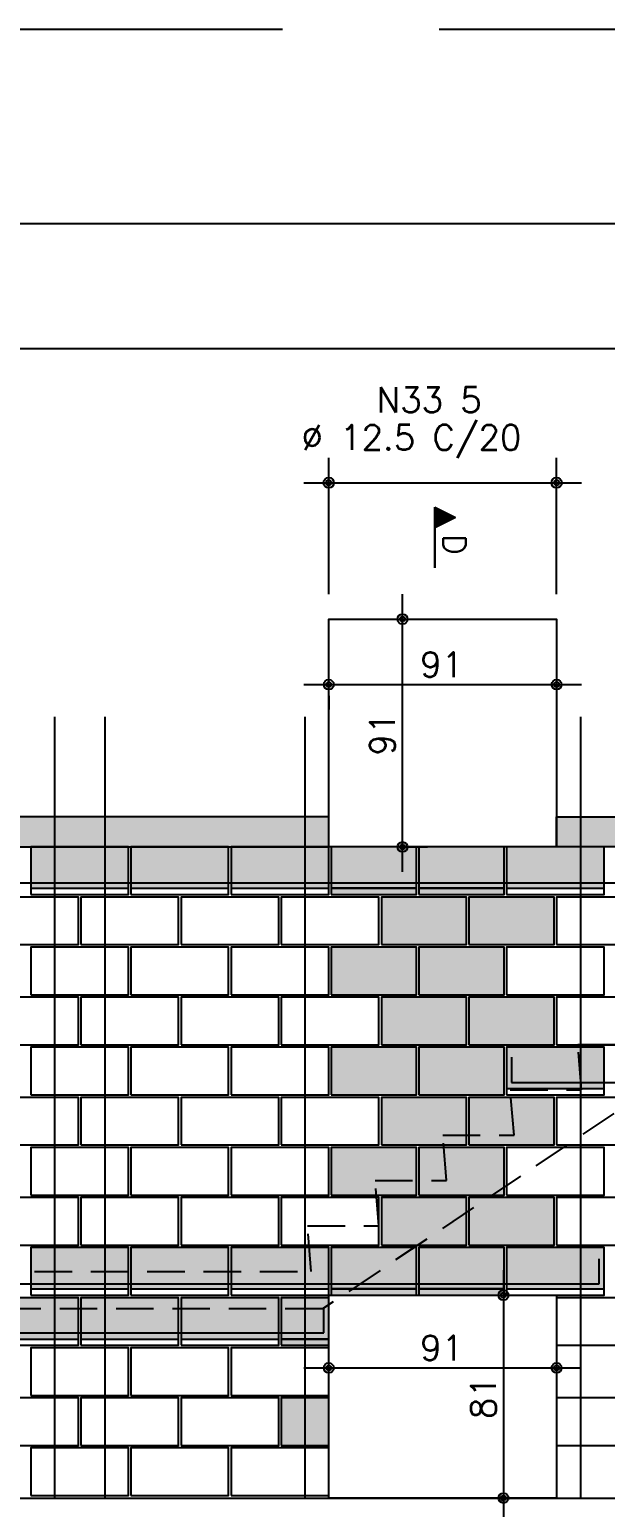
# Model space of a CAD drawing. Extents: x -1 to 122, y -1 to 61.
# Drawn here: x 40.96 to 45.56, y 49.25 to 61.05 of the extents above; entities that cross this region are included whole.
import ezdxf

# ---------------------------------------------------------------- set-up
doc = ezdxf.new("R2010")
doc.units = 0
doc.header["$MEASUREMENT"] = 0
doc.linetypes.add('ESTILO_TQS_0001', pattern=[0.45, 0.3, -0.15])
doc.linetypes.add('HIDDEN', pattern=[0.375, 0.25, -0.125])
doc.layers.get('0').update_dxf_attribs({"linetype": 'CONTINUOUS'})
doc.layers.get('Defpoints').update_dxf_attribs({"linetype": 'CONTINUOUS'})
for name, color, linetype in [('ARQ_FOLHA', 7, 'CONTINUOUS'), ('PENA_01', 1, 'CONTINUOUS'), ('PENA_02', 2, 'CONTINUOUS'), ('PENA_03', 3, 'CONTINUOUS'), ('PENA_05', 5, 'CONTINUOUS'), ('PENA_09', 254, 'CONTINUOUS'), ('PENA_11', 252, 'CONTINUOUS'), ('PENA_21', 100, 'CONTINUOUS'), ('PENA_23', 50, 'CONTINUOUS')]:
    doc.layers.add(name, color=color, linetype=linetype)
doc.styles.get("Standard").update_dxf_attribs({"font": 'ROMANS.SHX'})

# ---------------------------------------------------------------- blocks, each defined once
blk = doc.blocks.new('FOLHA A1+1 - 1102 X 594')
at = {"layer": 'ARQ_FOLHA', "color": 1}
for points in [[(-1189, 0), (0, 0), (0, 594), (-1189, 594)], [(-1164, 10), (-10, 10), (-10, 584), (-1164, 584)]]:
    blk.add_lwpolyline(points, close=True, dxfattribs=at)
at = {"layer": 'Defpoints', "color": 8, "linetype": 'HIDDEN', "ltscale": 100}
blk.add_lwpolyline([(-1208.5, 609.5), (-1208.5, -15.5), (19.5, -15.5), (19.5, 609.5)], close=True, dxfattribs=at)

msp = doc.modelspace()

# ---------------------------------------------------------------- linework, layer by layer
at = {"layer": 'PENA_01', "linetype": 'Continuous'}
for p, q in [((43.355, 56.542), (43.355, 57.631)), ((45.175, 56.542), (45.175, 57.631)), ((43.155, 57.431), (45.375, 57.431)), ((43.944, 54.322), (43.944, 56.542)), ((43.987, 56.342), (44.144, 56.342)), ((43.155, 55.819), (45.375, 55.819)), ((43.355, 55.729), (43.355, 55.619)), ((45.175, 55.702), (45.175, 55.619)), ((43.915, 54.522), (44.144, 54.522)), ((40.975, 54.192), (41.755, 54.192)), ((41.775, 54.192), (42.555, 54.192)), ((42.575, 54.192), (43.355, 54.192)), ((43.375, 54.192), (44.055, 54.192)), ((44.075, 54.192), (44.755, 54.192)), ((44.775, 54.192), (45.555, 54.192)), ((44.775, 52.592), (45.555, 52.592)), ((44.75, 51.142), (44.75, 49.122)), ((40.975, 50.992), (41.755, 50.992)), ((41.775, 50.992), (42.555, 50.992)), ((42.575, 50.992), (43.355, 50.992)), ((43.375, 50.992), (44.055, 50.992)), ((44.075, 50.992), (44.755, 50.992)), ((44.775, 50.992), (45.555, 50.992)), ((44.614, 50.942), (44.95, 50.942)), ((40.575, 50.592), (41.355, 50.592)), ((41.375, 50.592), (42.155, 50.592)), ((42.175, 50.592), (42.955, 50.592)), ((42.975, 50.592), (43.355, 50.592)), ((43.355, 50.532), (43.355, 50.561)), ((43.155, 50.361), (45.375, 50.361)), ((45.175, 50.294), (45.175, 50.161)), ((44.881, 49.322), (44.95, 49.322))]:
    msp.add_line(p, q, dxfattribs=at)
for points in [[(43.355, 54.522), (43.355, 56.342), (45.175, 56.342), (45.175, 54.522), (43.355, 54.522)], [(43.355, 49.322), (43.355, 50.942), (45.175, 50.942), (45.175, 49.322), (43.355, 49.322)]]:
    msp.add_lwpolyline(points, dxfattribs=at)
at = {"layer": 'PENA_01', "linetype": 'ESTILO_TQS_0001'}
msp.add_lwpolyline([(46.006, 52.645), (43.306, 50.832), (40.555, 50.832), (40.555, 51.132), (43.215, 51.132), (43.185, 51.495), (43.755, 51.495), (43.725, 51.857), (44.295, 51.857), (44.265, 52.22), (44.835, 52.22), (44.805, 52.583), (45.375, 52.583), (45.345, 52.945), (47.975, 52.945), (47.975, 52.645), (46.006, 52.645)], dxfattribs=at)
at = {"layer": 'PENA_02', "linetype": 'Continuous'}
msp.add_line((7.775, 49.322), (63.955, 49.322), dxfattribs=at)
for points in [[(7.775, 54.762), (7.775, 54.522), (8.375, 54.522), (8.375, 53.742), (15.855, 53.742), (15.855, 54.522), (43.355, 54.522), (43.355, 54.762), (7.775, 54.762)], [(45.175, 54.762), (48.255, 54.762), (48.255, 54.522), (45.175, 54.522), (45.175, 54.762)], [(40.975, 54.142), (41.755, 54.142), (41.755, 54.522), (40.975, 54.522), (40.975, 54.142)], [(41.775, 54.142), (42.555, 54.142), (42.555, 54.522), (41.775, 54.522), (41.775, 54.142)], [(42.575, 54.142), (43.355, 54.142), (43.355, 54.522), (42.575, 54.522), (42.575, 54.142)], [(43.375, 54.142), (44.055, 54.142), (44.055, 54.522), (43.375, 54.522), (43.375, 54.142)], [(44.075, 54.142), (44.755, 54.142), (44.755, 54.522), (44.075, 54.522), (44.075, 54.142)], [(44.775, 54.142), (45.555, 54.142), (45.555, 54.522), (44.775, 54.522), (44.775, 54.142)], [(40.575, 53.742), (41.355, 53.742), (41.355, 54.122), (40.575, 54.122), (40.575, 53.742)], [(41.375, 53.742), (42.155, 53.742), (42.155, 54.122), (41.375, 54.122), (41.375, 53.742)], [(42.175, 53.742), (42.955, 53.742), (42.955, 54.122), (42.175, 54.122), (42.175, 53.742)], [(42.975, 53.742), (43.755, 53.742), (43.755, 54.122), (42.975, 54.122), (42.975, 53.742)], [(43.775, 53.742), (44.455, 53.742), (44.455, 54.122), (43.775, 54.122), (43.775, 53.742)], [(44.475, 53.742), (45.155, 53.742), (45.155, 54.122), (44.475, 54.122), (44.475, 53.742)], [(45.175, 53.742), (45.955, 53.742), (45.955, 54.122), (45.175, 54.122), (45.175, 53.742)], [(40.975, 53.342), (41.755, 53.342), (41.755, 53.722), (40.975, 53.722), (40.975, 53.342)], [(41.775, 53.342), (42.555, 53.342), (42.555, 53.722), (41.775, 53.722), (41.775, 53.342)], [(42.575, 53.342), (43.355, 53.342), (43.355, 53.722), (42.575, 53.722), (42.575, 53.342)], [(43.375, 53.342), (44.055, 53.342), (44.055, 53.722), (43.375, 53.722), (43.375, 53.342)], [(44.075, 53.342), (44.755, 53.342), (44.755, 53.722), (44.075, 53.722), (44.075, 53.342)], [(44.775, 53.342), (45.555, 53.342), (45.555, 53.722), (44.775, 53.722), (44.775, 53.342)], [(40.575, 52.942), (41.355, 52.942), (41.355, 53.322), (40.575, 53.322), (40.575, 52.942)], [(41.375, 52.942), (42.155, 52.942), (42.155, 53.322), (41.375, 53.322), (41.375, 52.942)], [(42.175, 52.942), (42.955, 52.942), (42.955, 53.322), (42.175, 53.322), (42.175, 52.942)], [(42.975, 52.942), (43.755, 52.942), (43.755, 53.322), (42.975, 53.322), (42.975, 52.942)], [(43.775, 52.942), (44.455, 52.942), (44.455, 53.322), (43.775, 53.322), (43.775, 52.942)], [(44.475, 52.942), (45.155, 52.942), (45.155, 53.322), (44.475, 53.322), (44.475, 52.942)], [(45.175, 52.942), (45.955, 52.942), (45.955, 53.322), (45.175, 53.322), (45.175, 52.942)], [(40.975, 52.542), (41.755, 52.542), (41.755, 52.922), (40.975, 52.922), (40.975, 52.542)], [(41.775, 52.542), (42.555, 52.542), (42.555, 52.922), (41.775, 52.922), (41.775, 52.542)], [(42.575, 52.542), (43.355, 52.542), (43.355, 52.922), (42.575, 52.922), (42.575, 52.542)], [(43.375, 52.542), (44.055, 52.542), (44.055, 52.922), (43.375, 52.922), (43.375, 52.542)], [(44.075, 52.542), (44.755, 52.542), (44.755, 52.922), (44.075, 52.922), (44.075, 52.542)], [(44.775, 52.542), (45.555, 52.542), (45.555, 52.922), (44.775, 52.922), (44.775, 52.542)], [(40.575, 52.142), (41.355, 52.142), (41.355, 52.522), (40.575, 52.522), (40.575, 52.142)], [(41.375, 52.142), (42.155, 52.142), (42.155, 52.522), (41.375, 52.522), (41.375, 52.142)], [(42.175, 52.142), (42.955, 52.142), (42.955, 52.522), (42.175, 52.522), (42.175, 52.142)], [(42.975, 52.142), (43.755, 52.142), (43.755, 52.522), (42.975, 52.522), (42.975, 52.142)], [(43.775, 52.142), (44.455, 52.142), (44.455, 52.522), (43.775, 52.522), (43.775, 52.142)], [(44.475, 52.142), (45.155, 52.142), (45.155, 52.522), (44.475, 52.522), (44.475, 52.142)], [(45.175, 52.142), (45.955, 52.142), (45.955, 52.522), (45.175, 52.522), (45.175, 52.142)], [(40.975, 51.742), (41.755, 51.742), (41.755, 52.122), (40.975, 52.122), (40.975, 51.742)], [(41.775, 51.742), (42.555, 51.742), (42.555, 52.122), (41.775, 52.122), (41.775, 51.742)], [(42.575, 51.742), (43.355, 51.742), (43.355, 52.122), (42.575, 52.122), (42.575, 51.742)], [(43.375, 51.742), (44.055, 51.742), (44.055, 52.122), (43.375, 52.122), (43.375, 51.742)], [(44.075, 51.742), (44.755, 51.742), (44.755, 52.122), (44.075, 52.122), (44.075, 51.742)], [(44.775, 51.742), (45.555, 51.742), (45.555, 52.122), (44.775, 52.122), (44.775, 51.742)], [(40.575, 51.342), (41.355, 51.342), (41.355, 51.722), (40.575, 51.722), (40.575, 51.342)], [(41.375, 51.342), (42.155, 51.342), (42.155, 51.722), (41.375, 51.722), (41.375, 51.342)], [(42.175, 51.342), (42.955, 51.342), (42.955, 51.722), (42.175, 51.722), (42.175, 51.342)], [(42.975, 51.342), (43.755, 51.342), (43.755, 51.722), (42.975, 51.722), (42.975, 51.342)], [(43.775, 51.342), (44.455, 51.342), (44.455, 51.722), (43.775, 51.722), (43.775, 51.342)], [(44.475, 51.342), (45.155, 51.342), (45.155, 51.722), (44.475, 51.722), (44.475, 51.342)], [(45.175, 51.342), (45.955, 51.342), (45.955, 51.722), (45.175, 51.722), (45.175, 51.342)], [(40.975, 50.942), (41.755, 50.942), (41.755, 51.322), (40.975, 51.322), (40.975, 50.942)], [(41.775, 50.942), (42.555, 50.942), (42.555, 51.322), (41.775, 51.322), (41.775, 50.942)], [(42.575, 50.942), (43.355, 50.942), (43.355, 51.322), (42.575, 51.322), (42.575, 50.942)], [(43.375, 50.942), (44.055, 50.942), (44.055, 51.322), (43.375, 51.322), (43.375, 50.942)], [(44.075, 50.942), (44.755, 50.942), (44.755, 51.322), (44.075, 51.322), (44.075, 50.942)], [(44.775, 50.942), (45.555, 50.942), (45.555, 51.322), (44.775, 51.322), (44.775, 50.942)], [(40.575, 50.542), (41.355, 50.542), (41.355, 50.922), (40.575, 50.922), (40.575, 50.542)], [(41.375, 50.542), (42.155, 50.542), (42.155, 50.922), (41.375, 50.922), (41.375, 50.542)], [(42.175, 50.542), (42.955, 50.542), (42.955, 50.922), (42.175, 50.922), (42.175, 50.542)], [(42.975, 50.542), (43.355, 50.542), (43.355, 50.922), (42.975, 50.922), (42.975, 50.542)], [(45.175, 50.542), (45.955, 50.542), (45.955, 50.922), (45.175, 50.922), (45.175, 50.542)], [(40.975, 50.142), (41.755, 50.142), (41.755, 50.522), (40.975, 50.522), (40.975, 50.142)], [(41.775, 50.142), (42.555, 50.142), (42.555, 50.522), (41.775, 50.522), (41.775, 50.142)], [(42.575, 50.142), (43.355, 50.142), (43.355, 50.522), (42.575, 50.522), (42.575, 50.142)], [(40.575, 49.742), (41.355, 49.742), (41.355, 50.122), (40.575, 50.122), (40.575, 49.742)], [(41.375, 49.742), (42.155, 49.742), (42.155, 50.122), (41.375, 50.122), (41.375, 49.742)], [(42.175, 49.742), (42.955, 49.742), (42.955, 50.122), (42.175, 50.122), (42.175, 49.742)], [(42.975, 49.742), (43.355, 49.742), (43.355, 50.122), (42.975, 50.122), (42.975, 49.742)], [(45.175, 49.742), (45.955, 49.742), (45.955, 50.122), (45.175, 50.122), (45.175, 49.742)], [(40.975, 49.342), (41.755, 49.342), (41.755, 49.722), (40.975, 49.722), (40.975, 49.342)], [(41.775, 49.342), (42.555, 49.342), (42.555, 49.722), (41.775, 49.722), (41.775, 49.342)], [(42.575, 49.342), (43.355, 49.342), (43.355, 49.722), (42.575, 49.722), (42.575, 49.342)]]:
    msp.add_lwpolyline(points, dxfattribs=at)
for centre, radius in [((43.355, 57.431), 0.0416), ((43.355, 57.431), 0.0208), ((45.175, 57.431), 0.0416), ((45.175, 57.431), 0.0208), ((43.944, 56.342), 0.04), ((43.944, 56.342), 0.02), ((43.355, 55.819), 0.04), ((43.355, 55.819), 0.02), ((45.175, 55.819), 0.04), ((45.175, 55.819), 0.02), ((43.944, 54.522), 0.04), ((43.944, 54.522), 0.02), ((44.75, 50.942), 0.04), ((44.75, 50.942), 0.02), ((43.355, 50.361), 0.04), ((43.355, 50.361), 0.02), ((45.175, 50.361), 0.04), ((45.175, 50.361), 0.02), ((44.75, 49.322), 0.04), ((44.75, 49.322), 0.02)]:
    msp.add_circle(centre, radius, dxfattribs=at)
at = {"layer": 'PENA_03', "linetype": 'Continuous'}
for p, q in [((44.202, 56.751), (44.202, 57.237)), ((44.202, 57.237), (44.368, 57.154)), ((44.203, 57.236), (44.203, 57.072)), ((44.203, 57.236), (44.366, 57.154)), ((44.366, 57.154), (44.203, 57.072)), ((44.368, 57.154), (44.203, 57.071)), ((44.215, 57.231), (44.215, 57.077)), ((44.227, 57.224), (44.227, 57.084)), ((44.24, 57.218), (44.24, 57.09)), ((44.253, 57.211), (44.253, 57.097)), ((44.266, 57.205), (44.266, 57.103)), ((44.278, 57.199), (44.278, 57.109)), ((44.291, 57.192), (44.291, 57.116)), ((44.304, 57.186), (44.304, 57.122)), ((44.317, 57.18), (44.317, 57.128)), ((44.33, 57.173), (44.33, 57.135)), ((44.342, 57.167), (44.342, 57.141)), ((44.355, 57.16), (44.355, 57.148)), ((44.203, 57.071), (44.203, 56.751)), ((43.355, 56.342), (43.355, 56.342)), ((43.787, 56.342), (43.787, 56.342)), ((45.175, 56.342), (45.175, 56.342)), ((43.355, 55.929), (43.355, 55.929)), ((45.175, 55.902), (45.175, 55.902)), ((43.715, 54.522), (43.715, 54.522)), ((44.414, 50.942), (44.414, 50.942)), ((45.175, 50.494), (45.175, 50.494)), ((43.355, 50.332), (43.355, 50.332)), ((44.681, 49.322), (44.681, 49.322))]:
    msp.add_line(p, q, dxfattribs=at)
at = {"layer": 'PENA_05', "linetype": 'Continuous'}
for p, q in [((48.255, 54.232), (29.946, 54.232)), ((44.815, 52.842), (44.815, 52.642)), ((44.815, 52.642), (47.915, 52.642)), ((45.515, 51.032), (45.515, 51.232)), ((40.315, 51.032), (45.515, 51.032)), ((43.315, 50.642), (43.315, 50.842)), ((40.315, 50.642), (43.315, 50.642))]:
    msp.add_line(p, q, dxfattribs=at)
for points in [[(41.165, 55.562), (41.165, 49.322)], [(41.565, 55.562), (41.565, 49.322)], [(43.165, 55.562), (43.165, 49.322)], [(45.365, 55.562), (45.365, 49.322)]]:
    msp.add_lwpolyline(points, dxfattribs=at)
at = {"layer": 'PENA_09', "linetype": 'Continuous'}
for points in [[(40.975, 54.192), (41.755, 54.192), (41.755, 54.522), (40.975, 54.522), (40.975, 54.192)], [(41.775, 54.192), (42.555, 54.192), (42.555, 54.522), (41.775, 54.522), (41.775, 54.192)], [(42.575, 54.192), (43.355, 54.192), (43.355, 54.522), (42.575, 54.522), (42.575, 54.192)], [(43.375, 54.192), (44.055, 54.192), (44.055, 54.522), (43.375, 54.522), (43.375, 54.192)], [(44.075, 54.192), (44.755, 54.192), (44.755, 54.522), (44.075, 54.522), (44.075, 54.192)], [(44.775, 54.192), (45.555, 54.192), (45.555, 54.522), (44.775, 54.522), (44.775, 54.192)], [(44.775, 52.592), (45.555, 52.592), (45.555, 52.922), (44.775, 52.922), (44.775, 52.592)], [(40.975, 50.992), (41.755, 50.992), (41.755, 51.322), (40.975, 51.322), (40.975, 50.992)], [(41.775, 50.992), (42.555, 50.992), (42.555, 51.322), (41.775, 51.322), (41.775, 50.992)], [(42.575, 50.992), (43.355, 50.992), (43.355, 51.322), (42.575, 51.322), (42.575, 50.992)], [(43.375, 50.992), (44.055, 50.992), (44.055, 51.322), (43.375, 51.322), (43.375, 50.992)], [(44.075, 50.992), (44.755, 50.992), (44.755, 51.322), (44.075, 51.322), (44.075, 50.992)], [(44.775, 50.992), (45.555, 50.992), (45.555, 51.322), (44.775, 51.322), (44.775, 50.992)], [(40.575, 50.592), (41.355, 50.592), (41.355, 50.922), (40.575, 50.922), (40.575, 50.592)], [(41.375, 50.592), (42.155, 50.592), (42.155, 50.922), (41.375, 50.922), (41.375, 50.592)], [(42.175, 50.592), (42.955, 50.592), (42.955, 50.922), (42.175, 50.922), (42.175, 50.592)], [(42.975, 50.592), (43.355, 50.592), (43.355, 50.922), (42.975, 50.922), (42.975, 50.592)]]:
    msp.add_lwpolyline(points, dxfattribs=at)
for points in [[(40.975, 54.192), (41.755, 54.192), (41.755, 54.522)], [(40.975, 54.192), (41.755, 54.522), (40.975, 54.522)], [(40.975, 54.192), (40.975, 54.522), (40.975, 54.192)], [(41.775, 54.192), (42.555, 54.192), (42.555, 54.522)], [(41.775, 54.192), (42.555, 54.522), (41.775, 54.522)], [(41.775, 54.192), (41.775, 54.522), (41.775, 54.192)], [(42.575, 54.192), (43.355, 54.192), (43.355, 54.522)], [(42.575, 54.192), (43.355, 54.522), (42.575, 54.522)], [(42.575, 54.192), (42.575, 54.522), (42.575, 54.192)], [(43.375, 54.192), (44.055, 54.192), (44.055, 54.522)], [(43.375, 54.192), (44.055, 54.522), (43.375, 54.522)], [(43.375, 54.192), (43.375, 54.522), (43.375, 54.192)], [(44.075, 54.192), (44.755, 54.192), (44.755, 54.522)], [(44.075, 54.192), (44.755, 54.522), (44.075, 54.522)], [(44.075, 54.192), (44.075, 54.522), (44.075, 54.192)], [(44.775, 54.192), (45.555, 54.192), (45.555, 54.522)], [(44.775, 54.192), (45.555, 54.522), (44.775, 54.522)], [(44.775, 54.192), (44.775, 54.522), (44.775, 54.192)], [(44.775, 52.592), (45.555, 52.592), (45.555, 52.922)], [(44.775, 52.592), (45.555, 52.922), (44.775, 52.922)], [(44.775, 52.592), (44.775, 52.922), (44.775, 52.592)], [(40.975, 50.992), (41.755, 50.992), (41.755, 51.322)], [(40.975, 50.992), (41.755, 51.322), (40.975, 51.322)], [(40.975, 50.992), (40.975, 51.322), (40.975, 50.992)], [(41.775, 50.992), (42.555, 50.992), (42.555, 51.322)], [(41.775, 50.992), (42.555, 51.322), (41.775, 51.322)], [(41.775, 50.992), (41.775, 51.322), (41.775, 50.992)], [(42.575, 50.992), (43.355, 50.992), (43.355, 51.322)], [(42.575, 50.992), (43.355, 51.322), (42.575, 51.322)], [(42.575, 50.992), (42.575, 51.322), (42.575, 50.992)], [(43.375, 50.992), (44.055, 50.992), (44.055, 51.322)], [(43.375, 50.992), (44.055, 51.322), (43.375, 51.322)], [(43.375, 50.992), (43.375, 51.322), (43.375, 50.992)], [(44.075, 50.992), (44.755, 50.992), (44.755, 51.322)], [(44.075, 50.992), (44.755, 51.322), (44.075, 51.322)], [(44.075, 50.992), (44.075, 51.322), (44.075, 50.992)], [(44.775, 50.992), (45.555, 50.992), (45.555, 51.322)], [(44.775, 50.992), (45.555, 51.322), (44.775, 51.322)], [(44.775, 50.992), (44.775, 51.322), (44.775, 50.992)], [(40.575, 50.592), (41.355, 50.592), (41.355, 50.922)], [(40.575, 50.592), (41.355, 50.922), (40.575, 50.922)], [(41.375, 50.592), (42.155, 50.592), (42.155, 50.922)], [(41.375, 50.592), (42.155, 50.922), (41.375, 50.922)], [(41.375, 50.592), (41.375, 50.922), (41.375, 50.592)], [(42.175, 50.592), (42.955, 50.592), (42.955, 50.922)], [(42.175, 50.592), (42.955, 50.922), (42.175, 50.922)], [(42.175, 50.592), (42.175, 50.922), (42.175, 50.592)], [(42.975, 50.592), (43.355, 50.592), (43.355, 50.922)], [(42.975, 50.592), (43.355, 50.922), (42.975, 50.922)], [(42.975, 50.592), (42.975, 50.922), (42.975, 50.592)]]:
    msp.add_solid(points, dxfattribs=at)
at = {"layer": 'PENA_11', "linetype": 'Continuous'}
for points in [[(43.355, 54.762), (7.775, 54.762), (7.775, 54.522)], [(43.355, 54.762), (7.775, 54.522), (8.375, 54.522)], [(43.355, 54.762), (8.375, 54.522), (15.855, 54.522)], [(43.355, 54.762), (15.855, 54.522), (43.355, 54.522)], [(45.175, 54.762), (48.255, 54.762), (48.255, 54.522)], [(45.175, 54.762), (48.255, 54.522), (45.175, 54.522)], [(45.175, 54.762), (45.175, 54.522), (45.175, 54.762)]]:
    msp.add_solid(points, dxfattribs=at)
at = {"layer": 'PENA_21', "linetype": 'Continuous'}
for points in [[(43.375, 54.142), (44.055, 54.142), (44.055, 54.192), (43.375, 54.192), (43.375, 54.142)], [(44.075, 54.142), (44.755, 54.142), (44.755, 54.192), (44.075, 54.192), (44.075, 54.142)], [(43.775, 53.742), (44.455, 53.742), (44.455, 54.122), (43.775, 54.122), (43.775, 53.742)], [(44.475, 53.742), (45.155, 53.742), (45.155, 54.122), (44.475, 54.122), (44.475, 53.742)], [(43.375, 53.342), (44.055, 53.342), (44.055, 53.722), (43.375, 53.722), (43.375, 53.342)], [(44.075, 53.342), (44.755, 53.342), (44.755, 53.722), (44.075, 53.722), (44.075, 53.342)], [(43.775, 52.942), (44.455, 52.942), (44.455, 53.322), (43.775, 53.322), (43.775, 52.942)], [(44.475, 52.942), (45.155, 52.942), (45.155, 53.322), (44.475, 53.322), (44.475, 52.942)], [(43.375, 52.542), (44.055, 52.542), (44.055, 52.922), (43.375, 52.922), (43.375, 52.542)], [(44.075, 52.542), (44.755, 52.542), (44.755, 52.922), (44.075, 52.922), (44.075, 52.542)], [(43.775, 52.142), (44.455, 52.142), (44.455, 52.522), (43.775, 52.522), (43.775, 52.142)], [(44.475, 52.142), (45.155, 52.142), (45.155, 52.522), (44.475, 52.522), (44.475, 52.142)], [(43.375, 51.742), (44.055, 51.742), (44.055, 52.122), (43.375, 52.122), (43.375, 51.742)], [(44.075, 51.742), (44.755, 51.742), (44.755, 52.122), (44.075, 52.122), (44.075, 51.742)], [(43.775, 51.342), (44.455, 51.342), (44.455, 51.722), (43.775, 51.722), (43.775, 51.342)], [(44.475, 51.342), (45.155, 51.342), (45.155, 51.722), (44.475, 51.722), (44.475, 51.342)], [(43.375, 50.942), (44.055, 50.942), (44.055, 50.992), (43.375, 50.992), (43.375, 50.942)], [(44.075, 50.942), (44.755, 50.942), (44.755, 50.992), (44.075, 50.992), (44.075, 50.942)]]:
    msp.add_lwpolyline(points, dxfattribs=at)
for points in [[(43.375, 54.142), (44.055, 54.142), (44.055, 54.192)], [(43.375, 54.142), (44.055, 54.192), (43.375, 54.192)], [(43.375, 54.142), (43.375, 54.192), (43.375, 54.142)], [(44.075, 54.142), (44.755, 54.142), (44.755, 54.192)], [(44.075, 54.142), (44.755, 54.192), (44.075, 54.192)], [(44.075, 54.142), (44.075, 54.192), (44.075, 54.142)], [(43.775, 53.742), (44.455, 53.742), (44.455, 54.122)], [(43.775, 53.742), (44.455, 54.122), (43.775, 54.122)], [(43.775, 53.742), (43.775, 54.122), (43.775, 53.742)], [(44.475, 53.742), (45.155, 53.742), (45.155, 54.122)], [(44.475, 53.742), (45.155, 54.122), (44.475, 54.122)], [(44.475, 53.742), (44.475, 54.122), (44.475, 53.742)], [(43.375, 53.342), (44.055, 53.342), (44.055, 53.722)], [(43.375, 53.342), (44.055, 53.722), (43.375, 53.722)], [(43.375, 53.342), (43.375, 53.722), (43.375, 53.342)], [(44.075, 53.342), (44.755, 53.342), (44.755, 53.722)], [(44.075, 53.342), (44.755, 53.722), (44.075, 53.722)], [(44.075, 53.342), (44.075, 53.722), (44.075, 53.342)], [(43.775, 52.942), (44.455, 52.942), (44.455, 53.322)], [(43.775, 52.942), (44.455, 53.322), (43.775, 53.322)], [(43.775, 52.942), (43.775, 53.322), (43.775, 52.942)], [(44.475, 52.942), (45.155, 52.942), (45.155, 53.322)], [(44.475, 52.942), (45.155, 53.322), (44.475, 53.322)], [(44.475, 52.942), (44.475, 53.322), (44.475, 52.942)], [(43.375, 52.542), (44.055, 52.542), (44.055, 52.922)], [(43.375, 52.542), (44.055, 52.922), (43.375, 52.922)], [(43.375, 52.542), (43.375, 52.922), (43.375, 52.542)], [(44.075, 52.542), (44.755, 52.542), (44.755, 52.922)], [(44.075, 52.542), (44.755, 52.922), (44.075, 52.922)], [(44.075, 52.542), (44.075, 52.922), (44.075, 52.542)], [(43.775, 52.142), (44.455, 52.142), (44.455, 52.522)], [(43.775, 52.142), (44.455, 52.522), (43.775, 52.522)], [(43.775, 52.142), (43.775, 52.522), (43.775, 52.142)], [(44.475, 52.142), (45.155, 52.142), (45.155, 52.522)], [(44.475, 52.142), (45.155, 52.522), (44.475, 52.522)], [(44.475, 52.142), (44.475, 52.522), (44.475, 52.142)], [(43.375, 51.742), (44.055, 51.742), (44.055, 52.122)], [(43.375, 51.742), (44.055, 52.122), (43.375, 52.122)], [(43.375, 51.742), (43.375, 52.122), (43.375, 51.742)], [(44.075, 51.742), (44.755, 51.742), (44.755, 52.122)], [(44.075, 51.742), (44.755, 52.122), (44.075, 52.122)], [(44.075, 51.742), (44.075, 52.122), (44.075, 51.742)], [(43.775, 51.342), (44.455, 51.342), (44.455, 51.722)], [(43.775, 51.342), (44.455, 51.722), (43.775, 51.722)], [(43.775, 51.342), (43.775, 51.722), (43.775, 51.342)], [(44.475, 51.342), (45.155, 51.342), (45.155, 51.722)], [(44.475, 51.342), (45.155, 51.722), (44.475, 51.722)], [(44.475, 51.342), (44.475, 51.722), (44.475, 51.342)], [(43.375, 50.942), (44.055, 50.942), (44.055, 50.992)], [(43.375, 50.942), (44.055, 50.992), (43.375, 50.992)], [(43.375, 50.942), (43.375, 50.992), (43.375, 50.942)], [(44.075, 50.942), (44.755, 50.942), (44.755, 50.992)], [(44.075, 50.942), (44.755, 50.992), (44.075, 50.992)], [(44.075, 50.942), (44.075, 50.992), (44.075, 50.942)]]:
    msp.add_solid(points, dxfattribs=at)
at = {"layer": 'PENA_23', "linetype": 'Continuous'}
for points in [[(42.975, 50.542), (43.355, 50.542), (43.355, 50.592), (42.975, 50.592), (42.975, 50.542)], [(42.975, 49.742), (43.355, 49.742), (43.355, 50.122), (42.975, 50.122), (42.975, 49.742)]]:
    msp.add_lwpolyline(points, dxfattribs=at)
for points in [[(42.975, 50.542), (43.355, 50.542), (43.355, 50.592)], [(42.975, 50.542), (43.355, 50.592), (42.975, 50.592)], [(42.975, 50.542), (42.975, 50.592), (42.975, 50.542)], [(42.975, 49.742), (43.355, 49.742), (43.355, 50.122)], [(42.975, 49.742), (43.355, 50.122), (42.975, 50.122)], [(42.975, 49.742), (42.975, 50.122), (42.975, 49.742)]]:
    msp.add_solid(points, dxfattribs=at)

# ---------------------------------------------------------------- block references
at = {"xscale": 0.09999999999999938, "yscale": 0.09999999999999938, "zscale": 0.09999999999999938}
msp.add_blockref('FOLHA A1+1 - 1102 X 594', (119.786, 0.1), dxfattribs=at)

# ---------------------------------------------------------------- texts
at = {"layer": 'PENA_03', "linetype": 'Continuous'}
for s, p in [('N33 5', (43.737, 57.993)), ('%%c 12.5 C/20', (43.137, 57.693)), ('91', (44.085, 55.879)), ('91', (44.085, 50.421))]:
    msp.add_text(s, height=0.2, dxfattribs=at).set_placement(p)
for s, height, rotation, p in [('D', 0.18, 270, (44.269, 57.019)), ('91', 0.2, 90, (43.884, 55.252)), ('81', 0.2, 90, (44.69, 49.952))]:
    msp.add_text(s, height=height, rotation=rotation, dxfattribs=at).set_placement(p)

doc.saveas('drawing.dxf')
